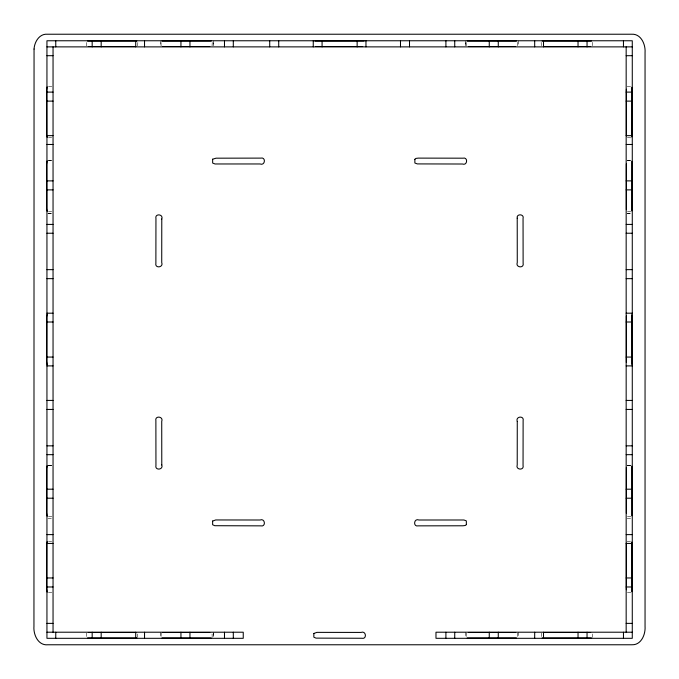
<?xml version="1.0" encoding="UTF-8"?>
<svg xmlns="http://www.w3.org/2000/svg" width="679" height="679" viewBox="0 0 679 679"><rect width="100%" height="100%" fill="white"/><g stroke="black" fill="none" stroke-linecap="round" stroke-linejoin="round"><path stroke-width="0.51" stroke-dasharray="3.4 2.55" d="M466.142 42.319L466.329 45.866M517.474 42.327L517.288 45.909M541.155 42.319L541.341 45.866M592.487 42.327L592.3 45.909M137.761 637.42L137.659 633.134M212.162 637.42L212.06 633.134M592.385 637.377L592.3 633.091M86.7 633.091L86.615 637.377M161.101 633.091L161.016 637.377M137.659 45.866L137.845 42.319M212.06 45.866L212.247 42.319M466.329 633.134L466.142 636.681M541.341 633.134L541.239 637.42M51.842 516.312L48.464 516.626M51.842 592.224L48.464 592.538M627.167 86.556L630.816 86.471M627.184 160.541L630.833 160.456M627.15 465.387L630.816 465.285M627.124 541.299L630.791 541.197M51.689 137.701L48.455 137.795M51.689 211.695L48.455 211.789M48.464 86.462L51.842 86.776M48.464 160.456L51.842 160.77M630.833 516.617L627.184 516.532M630.816 592.529L627.167 592.444M47.963 160.753L53.047 160.753M627.184 160.753L632.276 160.753M47.963 213.469L53.047 213.469M627.184 213.469L630.239 213.469M47.963 213.63L52.028 213.63M627.184 213.63L630.239 213.63M47.963 465.454L52.028 465.454M627.184 465.454L630.239 465.454M47.963 465.607L53.047 465.607M627.184 465.607L632.276 465.607M47.963 518.323L53.047 518.323M627.184 518.323L632.276 518.323M630.791 137.803L627.124 137.701M630.816 211.789L627.15 211.695M48.455 465.285L51.689 465.387M48.455 541.205L51.689 541.299M161.101 45.909L160.915 42.327M517.288 633.091L517.474 636.673M86.7 45.909L86.513 42.327M518.391 40.765L518.391 45.858M518.391 632.208L518.391 637.292M465.675 40.765L465.675 45.858M465.675 632.208L465.641 637.292M465.522 42.802L465.522 45.858M213.698 42.802L213.698 45.858M213.579 633.227L213.579 637.292L213.546 632.208M213.546 40.765L213.546 45.858M160.83 40.765L160.83 45.858M160.83 632.208L160.83 637.292"/><path stroke-width="1.02" d="M626.369 163.868L626.386 209.675M626.369 89.255L626.369 135.69M626.369 315.998L626.369 362.433M626.386 467.398L626.369 513.214M626.369 543.31L626.369 589.745M631.742 136.946L631.784 87.277M631.767 210.931L631.809 161.262M631.784 364.411L631.742 314.742M631.809 515.811L631.767 466.142M631.784 591.723L631.742 542.054M47.216 314.36L46.69 317.017L46.63 361.33L47.174 364.784M47.216 465.76L46.69 468.417L46.63 512.73L47.174 516.184M47.216 541.672L46.69 544.329L46.63 588.642L47.174 592.096M47.174 86.904L46.63 90.358L46.69 134.671L47.216 137.328M47.174 160.898L46.63 164.352L46.69 208.657L47.216 211.313M467.169 41.046L516.396 41.096M542.181 41.046L591.409 41.096M136.819 637.954L87.591 637.904M211.22 637.954L161.992 637.904M87.591 41.096L136.819 41.046M161.992 41.096L211.22 41.046M314.903 41.096L364.139 41.046M516.396 637.904L467.169 637.954M591.409 637.904L542.181 637.954M515.658 46.511L468.603 46.537M590.671 46.511L543.616 46.537M88.329 632.489L135.384 632.463M162.731 632.489L209.786 632.463M135.384 46.537L88.329 46.511M209.786 46.537L162.731 46.511M362.696 46.537L315.642 46.511M468.603 632.463L515.658 632.489M543.616 632.463L590.671 632.489M46.944 46.876L632.276 46.876M46.944 55.695L53.047 55.695M626.165 55.695L632.276 55.695M46.944 92.106L53.047 92.106M626.165 92.106L632.276 92.106M46.944 101.112L53.047 101.112M626.165 101.112L632.276 101.112M46.944 135.647L53.047 135.647M626.165 135.647L632.276 135.647M46.944 144.466L53.047 144.466M626.165 144.466L632.276 144.466M46.944 180.877L53.047 180.877M626.165 180.877L632.276 180.877M46.944 189.882L53.047 189.882M626.165 189.882L632.276 189.882M46.944 224.418L53.047 224.418M626.165 224.418L632.276 224.418M46.944 233.237L53.047 233.237M626.165 233.237L632.276 233.237M46.944 269.648L53.047 269.648M626.165 269.648L632.276 269.648M46.944 278.653L53.047 278.653M626.165 278.653L632.276 278.653M46.944 313.189L53.047 313.189M626.165 313.189L632.276 313.189M46.944 322.007L53.047 322.007M626.165 322.007L632.276 322.007M46.944 357.069L53.047 357.069M626.165 357.069L632.276 357.069M46.944 365.896L53.047 365.896M626.165 365.896L632.276 365.896M46.944 400.423L53.047 400.423M626.165 400.423L632.276 400.423M46.944 409.437L53.047 409.437M626.165 409.437L632.276 409.437M46.944 445.84L53.047 445.84M626.165 445.84L632.276 445.84M46.944 454.667L53.047 454.667M626.165 454.667L632.276 454.667M46.944 489.194L53.047 489.194M626.165 489.194L632.276 489.194M46.944 498.208L53.047 498.208M626.165 498.208L632.276 498.208M46.944 534.611L53.047 534.611M626.165 534.611L632.276 534.611M46.944 543.438L53.047 543.438M626.165 543.438L632.276 543.438M46.944 577.965L53.047 577.965M626.165 577.965L632.276 577.965M46.944 586.979L53.047 586.979M626.165 586.979L632.276 586.979M46.944 623.381L53.047 623.381M626.165 623.381L632.276 623.381M46.944 632.208L243.243 632.208L243.243 638.311L46.944 638.311L46.944 40.765L632.276 40.765L632.276 638.311L435.977 638.311L435.977 632.208L632.276 632.208M626.165 46.876L626.165 632.208M623.458 40.765L623.458 46.876M623.458 632.208L623.458 638.311M587.046 40.765L587.046 46.876M587.046 632.208L587.046 638.311M578.033 40.765L578.033 46.876M578.033 632.208L578.033 638.311M543.506 40.765L543.506 46.876M543.506 632.208L543.506 638.311M534.687 40.765L534.687 46.876M534.687 632.208L534.687 638.311M498.276 40.765L498.276 46.876M498.276 632.208L498.276 638.311M489.262 40.765L489.262 46.876M489.262 632.208L489.262 638.311M454.735 40.765L454.735 46.876M454.735 632.208L454.735 638.311M445.908 40.765L445.908 46.876M445.908 632.208L445.908 638.311M409.505 40.765L409.505 46.876M400.491 40.765L400.491 46.876M365.964 40.765L365.964 46.876M357.137 40.765L357.137 46.876M322.075 40.765L322.075 46.876M313.257 40.765L313.257 46.876M278.721 40.765L278.721 46.876M269.716 40.765L269.716 46.876M233.304 40.765L233.304 46.876M233.304 632.208L233.304 638.311M224.486 40.765L224.486 46.876M224.486 632.208L224.486 638.311M189.95 40.765L189.95 46.876M189.95 632.208L189.95 638.311M180.945 40.765L180.945 46.876M180.945 632.208L180.945 638.311M144.534 40.765L144.534 46.876M144.534 632.208L144.534 638.311M135.715 40.765L135.715 46.876M135.715 632.208L135.715 638.311M101.179 40.765L101.179 46.876M101.179 632.208L101.179 638.311M92.174 40.765L92.174 46.876M92.174 632.208L92.174 638.311M55.763 40.765L55.763 46.876M55.763 632.208L55.763 638.311M53.047 46.876L53.047 632.208M161.78 219.028L161.729 262.484C163.834 267.713 154.532 268.621 155.881 263.206L155.949 218.545C154.523 213.274 163.698 213.902 161.78 219.028M517.271 421.481L517.22 464.928C515.302 470.063 524.477 470.683 523.051 465.421L523.119 420.759C524.468 415.344 515.166 416.252 517.271 421.481M212.646 521.048L212.629 524.757L214.802 525.707L260.728 525.852C266.143 527.201 265.226 517.899 260.006 520.004L215.718 519.953L212.646 521.048M313.842 633.456L313.834 637.165L315.99 638.124L361.754 638.26C367.152 639.61 366.244 630.324 361.033 632.421L316.906 632.37L313.842 633.456M414.852 159.319L414.877 163.036L417.33 163.911L462.45 164.012C467.576 165.931 468.204 156.756 462.934 158.182L418.272 158.114L415.887 158.419L414.852 159.319M161.78 464.928C163.698 470.063 154.523 470.683 155.949 465.421L155.881 420.759C154.532 415.344 163.834 416.252 161.729 421.481L161.78 464.928M517.22 218.197L517.271 262.484C515.166 267.713 524.468 268.621 523.119 263.206L523.051 218.545C524.595 213.834 516.082 213.461 517.22 218.197M34.052 49.041L33.95 626.386C33.254 634.653 38.185 645.814 47.954 644.77L631.962 644.77C641.299 645.126 645.636 634.322 645.05 626.386L645.05 52.614C645.695 44.525 641.069 33.526 631.512 34.23L47.488 34.23C39.407 33.475 34.451 41.937 34.052 49.041M212.629 159.209L212.671 163.079L215.056 163.97L260.006 163.962C265.226 166.058 266.143 156.756 260.728 158.114L216.066 158.182L212.629 159.209M466.371 524.612L465.285 525.495L462.934 525.784L418.272 525.852C412.857 527.201 413.774 517.899 418.994 520.004L463.944 519.995L466.329 520.886L466.371 524.612"/></g></svg>
